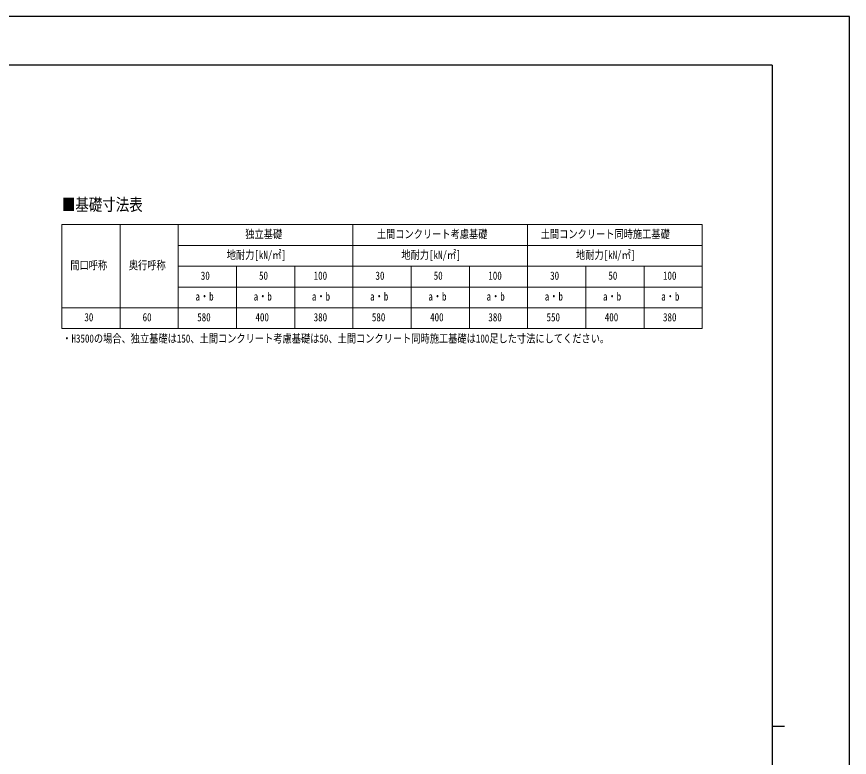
# Model space of a CAD drawing. Units: millimetres, scale not verified. Extents: x -12615 to 12615, y -8910 to 8910.
# Drawn here: x 2603 to 12615, y 0 to 8910 of the extents above; entities that cross this region are included whole.
import ezdxf
from ezdxf.enums import TextEntityAlignment as Align

# ---------------------------------------------------------------- set-up
doc = ezdxf.new("R2010")
doc.units = ezdxf.units.MM
doc.header["$LTSCALE"] = 40
doc.layers.add('0-1_TABLE1', color=7, linetype='Continuous', lineweight=18)
doc.layers.add('0-2_USER1', color=3, linetype='Continuous')
doc.layers.add('0-7_YKK_ZWAK', color=7, linetype='Continuous')
doc.styles.add('ＭＳ ゴシック', font='')
doc.styles.get('ＭＳ ゴシック').set_extended_font_data('MS Gothic')

msp = doc.modelspace()

# ---------------------------------------------------------------- linework, layer by layer
at = {"layer": '0-1_TABLE1'}
for p, q in [((3146.94, 6407.77), (10846.94, 6407.77)), ((3146.94, 6407.77), (3146.94, 5157.77)), ((3846.94, 6407.77), (3846.94, 5157.77)), ((4546.94, 6407.77), (4546.94, 5157.77)), ((6646.94, 6407.77), (6646.94, 5157.77)), ((8746.94, 6407.77), (8746.94, 5157.77)), ((4546.94, 6157.77), (10846.94, 6157.77)), ((4546.94, 5907.77), (10846.94, 5907.77)), ((5246.94, 5907.77), (5246.94, 5157.77)), ((7346.94, 5907.77), (7346.94, 5157.77)), ((9446.94, 5907.77), (9446.94, 5157.77)), ((4546.94, 5657.77), (10846.94, 5657.77)), ((3146.94, 5157.77), (10846.94, 5157.77))]:
    msp.add_line(p, q, dxfattribs=at)
for points in [[(10846.94, 6407.77), (10846.94, 5907.77), (10846.94, 5157.77)], [(5946.94, 5907.77), (5946.94, 5407.77), (5946.94, 5157.77)], [(8046.94, 5907.77), (8046.94, 5407.77), (8046.94, 5157.77)], [(10146.94, 5907.77), (10146.94, 5407.77), (10146.94, 5157.77)], [(3146.94, 5407.77), (3846.94, 5407.77), (4546.94, 5407.77), (10846.94, 5407.77)]]:
    msp.add_lwpolyline(points, dxfattribs=at)
at = {"layer": '0-7_YKK_ZWAK'}
for p, q in [((11685.06, 8325), (-11714.94, 8325)), ((11685.06, 8325), (11685.06, -7575)), ((11685.06, 375), (11835.06, 375))]:
    msp.add_line(p, q, dxfattribs=at)
msp.add_lwpolyline([(-12615, -8910), (12615, -8910), (12615, 8910), (-12615, 8910)], close=True, dxfattribs=at)

# ---------------------------------------------------------------- texts
at = {"layer": '0-1_TABLE1', "style": 'ＭＳ ゴシック', "width": 0.8}
for s, p in [('独立基礎', (5352.14, 6215.27)), ('土間コンクリート考慮基礎', (6933.74, 6215.27)), ('土間コンクリート同時施工基礎', (8904.14, 6215.27)), ('地耐力[kN/㎡]', (5128.94, 5965.27)), ('地耐力[kN/㎡]', (7228.94, 5965.27)), ('地耐力[kN/㎡]', (9328.94, 5965.27)), ('間口呼称', (3248.54, 5840.27)), ('奥行呼称', (3952.14, 5840.27)), ('30', (4817.74, 5715.27)), ('50', (5517.74, 5715.27)), ('100', (6174.54, 5715.27)), ('30', (6917.74, 5715.27)), ('50', (7617.74, 5715.27)), ('100', (8274.54, 5715.27)), ('30', (9017.74, 5715.27)), ('50', (9717.74, 5715.27)), ('100', (10374.54, 5715.27)), ('a・b', (4752.94, 5465.27)), ('a・b', (5452.94, 5465.27)), ('a・b', (6152.94, 5465.27)), ('a・b', (6852.94, 5465.27)), ('a・b', (7552.94, 5465.27)), ('a・b', (8252.94, 5465.27)), ('a・b', (8952.94, 5465.27)), ('a・b', (9652.94, 5465.27)), ('a・b', (10352.94, 5465.27)), ('30', (3417.74, 5215.27)), ('60', (4117.74, 5215.27)), ('580', (4774.54, 5215.27)), ('400', (5474.54, 5215.27)), ('380', (6174.54, 5215.27)), ('580', (6874.54, 5215.27)), ('400', (7574.54, 5215.27)), ('380', (8274.54, 5215.27)), ('550', (8974.54, 5215.27)), ('400', (9674.54, 5215.27)), ('380', (10374.54, 5215.27))]:
    msp.add_text(s, height=98.97, dxfattribs=at).set_placement(p, align=Align.BOTTOM_LEFT)
at = {"layer": '0-2_USER1', "style": 'ＭＳ ゴシック', "width": 0.8}
for s, height, p in [('■基礎寸法表', 148.5, (3146.43, 6530.53)), ('・H3500の場合、独立基礎は150、土間コンクリート考慮基礎は50、土間コンクリート同時施工基礎は100足した寸法にしてください。', 98.97, (3152.11, 4959.27))]:
    msp.add_text(s, height=height, dxfattribs=at).set_placement(p, align=Align.BOTTOM_LEFT)

doc.saveas('drawing.dxf')
